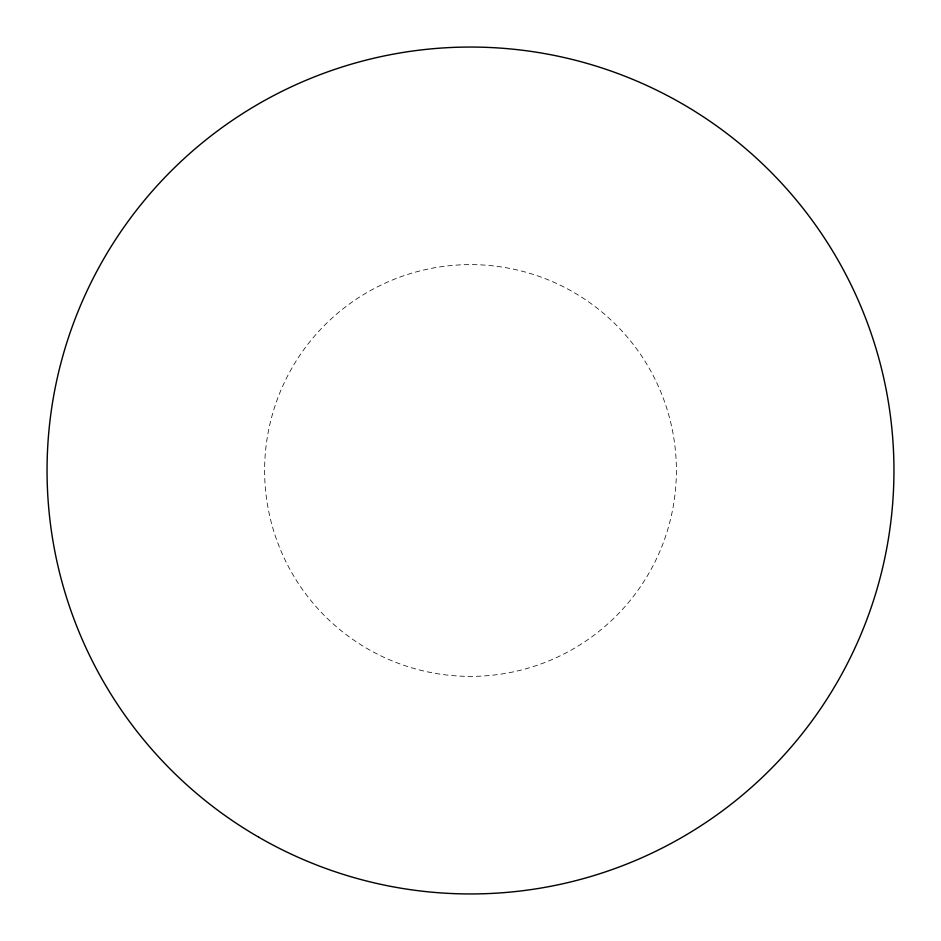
<?xml version="1.0" encoding="UTF-8"?>
<svg xmlns="http://www.w3.org/2000/svg" width="941" height="941" viewBox="0 0 941 941"><rect width="100%" height="100%" fill="white"/><g stroke="black" fill="none" stroke-linecap="round" stroke-linejoin="round"><path stroke-width="0.71" stroke-dasharray="4.71 3.53" d="M352.169 638.986A205.891 205.891 0 0 0 675.579 488.732A205.891 205.891 0 0 0 383.752 283.782A205.891 205.891 0 0 0 352.169 638.986"/><path stroke-width="1.41" d="M258.775 837.219A423.45 423.45 0 0 0 893.95 470.5A423.45 423.45 0 0 0 258.775 103.781A423.45 423.45 0 0 0 258.775 837.219"/></g></svg>
